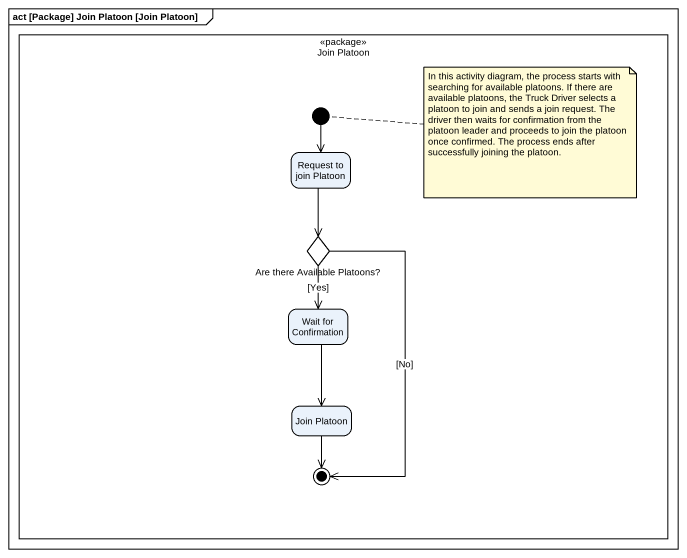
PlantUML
@startuml
mainframe act [Package] Join Platoon [Join Platoon]
hide empty description
state "Join Platoon" as Join_Platoon <<package>> {
  state initial1 <<start>>
  state "Request to join Platoon" as Request_to_join_Platoon
  state "Are there Available Platoons?" as Are_there_Available_Platoons <<choice>>
  state "Wait for Confirmation" as Wait_for_Confirmation
  state "Join Platoon" as Join_Platoon_2
  Are_there_Available_Platoons --> [*] : [No]
  Join_Platoon_2 --> [*]
}
initial1 --> Request_to_join_Platoon
Request_to_join_Platoon --> Are_there_Available_Platoons
Are_there_Available_Platoons --> Wait_for_Confirmation : [Yes]
Wait_for_Confirmation --> Join_Platoon_2
note right of initial1 : In this activity diagram, the process starts with searching for available platoons. If there are available platoons, the Truck Driver selects a platoon to join and sends a join request. The driver then waits for confirmation from the platoon leader and proceeds to join the platoon once confirmed. The process ends after successfully joining the platoon.
@enduml
